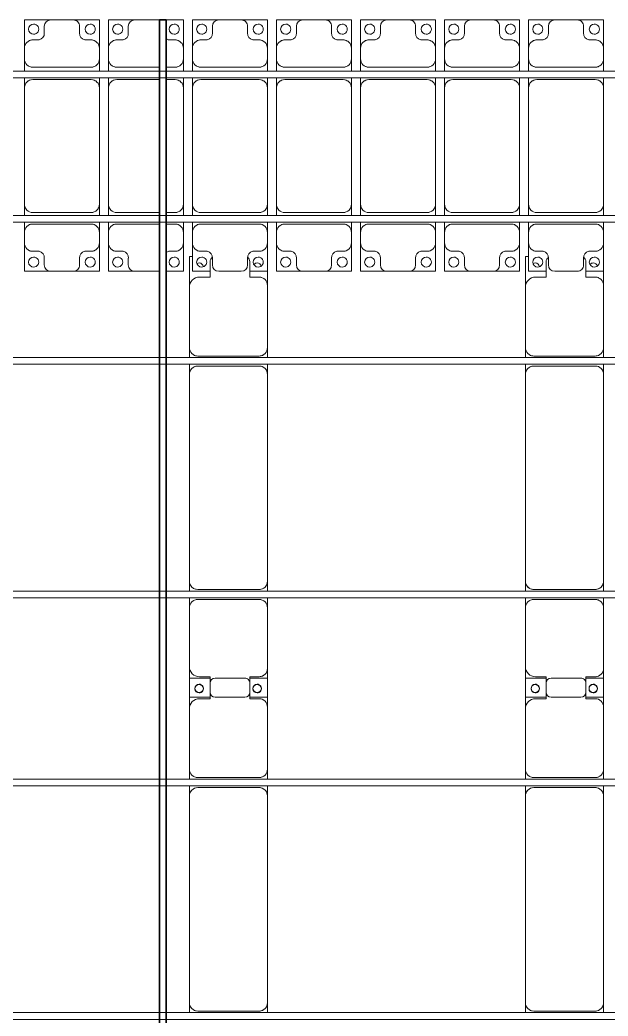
# Model space of a CAD drawing. Header units: millimetres. Extents: x -201615 to 10595, y 61217 to 115919.
# Drawn here: x -117125 to -113625, y 102822 to 108753 of the extents above; entities that cross this region are included whole.
import ezdxf

# ---------------------------------------------------------------- set-up
doc = ezdxf.new("R2010")
doc.units = ezdxf.units.MM
doc.layers.add('A-GENM', color=13, linetype='Continuous', lineweight=9)
doc.layers.add('S-BEAM', color=12, linetype='Continuous', lineweight=9)

# ---------------------------------------------------------------- blocks, each defined once
blk = doc.blocks.new('Dai phaodi lai - DẢI PHAO ĐI LẠI-38152-BỐ TRÍ KHUNG KẾT CẤU BÈ PIN 03')
at = {"layer": 'A-GENM', "color": 7}
for p, q in [((76776.8, 748.4), (76933.1, 748.4)), ((76776.8, 579.3), (76776.8, 748.4)), ((77066.9, 748.4), (76933.1, 748.4)), ((77066.9, 748.4), (77223.2, 748.4)), ((77223.2, 748.4), (77223.2, 579.3)), ((77276.8, 748.4), (77433.1, 748.4)), ((77276.8, 579.3), (77276.8, 748.4)), ((77566.9, 748.4), (77433.1, 748.4)), ((77566.9, 748.4), (77579.8, 748.4)), ((77619.8, 748.4), (77723.2, 748.4)), ((77723.2, 748.4), (77723.2, 579.3)), ((77776.8, 748.4), (77933.1, 748.4)), ((77776.8, 579.3), (77776.8, 748.4)), ((78066.9, 748.4), (77933.1, 748.4)), ((78066.9, 748.4), (78223.2, 748.4)), ((78223.2, 748.4), (78223.2, 579.3)), ((78276.8, 748.4), (78433.1, 748.4)), ((78276.8, 579.3), (78276.8, 748.4)), ((78566.9, 748.4), (78433.1, 748.4)), ((78566.9, 748.4), (78723.2, 748.4)), ((78723.2, 748.4), (78723.2, 579.3)), ((78776.8, 748.4), (78933.1, 748.4)), ((78776.8, 579.3), (78776.8, 748.4)), ((79066.9, 748.4), (78933.1, 748.4)), ((79066.9, 748.4), (79223.2, 748.4)), ((79223.2, 748.4), (79223.2, 579.3)), ((79276.8, 748.4), (79433.1, 748.4)), ((79276.8, 579.3), (79276.8, 748.4)), ((79566.9, 748.4), (79433.1, 748.4)), ((79566.9, 748.4), (79723.2, 748.4)), ((79723.2, 748.4), (79723.2, 579.3)), ((79776.8, 748.4), (79933.1, 748.4)), ((79776.8, 579.3), (79776.8, 748.4)), ((80066.9, 748.4), (79933.1, 748.4)), ((80066.9, 748.4), (80223.2, 748.4)), ((80223.2, 748.4), (80223.2, 579.3)), ((76895.1, 710.4), (76895.1, 670.7)), ((77104.9, 670.7), (77104.9, 710.4)), ((77395.1, 710.4), (77395.1, 670.7)), ((77895.1, 710.4), (77895.1, 670.7)), ((78104.9, 670.7), (78104.9, 710.4)), ((78395.1, 710.4), (78395.1, 670.7)), ((78604.9, 670.7), (78604.9, 710.4)), ((78895.1, 710.4), (78895.1, 670.7)), ((79104.9, 670.7), (79104.9, 710.4)), ((79395.1, 710.4), (79395.1, 670.7)), ((79604.9, 670.7), (79604.9, 710.4)), ((79895.1, 710.4), (79895.1, 670.7)), ((80104.9, 670.7), (80104.9, 710.4)), ((76864.3, 629.3), (76826.8, 629.3)), ((77173.2, 629.3), (77135.7, 629.3)), ((77364.3, 629.3), (77326.8, 629.3)), ((77673.2, 629.3), (77635.7, 629.3)), ((77864.3, 629.3), (77826.8, 629.3)), ((78173.2, 629.3), (78135.7, 629.3)), ((78364.3, 629.3), (78326.8, 629.3)), ((78673.2, 629.3), (78635.7, 629.3)), ((78864.3, 629.3), (78826.8, 629.3)), ((79173.2, 629.3), (79135.7, 629.3)), ((79364.3, 629.3), (79326.8, 629.3)), ((79673.2, 629.3), (79635.7, 629.3)), ((79864.3, 629.3), (79826.8, 629.3)), ((80173.2, 629.3), (80135.7, 629.3)), ((76776.8, 579.3), (76776.8, 516.7)), ((77223.2, 516.7), (77223.2, 579.3)), ((77276.8, 579.3), (77276.8, 516.7)), ((77723.2, 516.7), (77723.2, 579.3)), ((77776.8, 579.3), (77776.8, 516.7)), ((78223.2, 516.7), (78223.2, 579.3)), ((78276.8, 579.3), (78276.8, 516.7)), ((78723.2, 516.7), (78723.2, 579.3)), ((78776.8, 579.3), (78776.8, 516.7)), ((79223.2, 516.7), (79223.2, 579.3)), ((79276.8, 579.3), (79276.8, 516.7)), ((79723.2, 516.7), (79723.2, 579.3)), ((79776.8, 579.3), (79776.8, 516.7)), ((80223.2, 516.7), (80223.2, 579.3)), ((76776.8, 443.3), (76776.8, 516.7)), ((77223.2, 516.7), (77223.2, 443.3)), ((77276.8, 443.3), (77276.8, 516.7)), ((77723.2, 516.7), (77723.2, 443.3)), ((77776.8, 443.3), (77776.8, 516.7)), ((78223.2, 516.7), (78223.2, 443.3)), ((78276.8, 443.3), (78276.8, 516.7)), ((78723.2, 516.7), (78723.2, 443.3)), ((78776.8, 443.3), (78776.8, 516.7)), ((79223.2, 516.7), (79223.2, 443.3)), ((79276.8, 443.3), (79276.8, 516.7)), ((79723.2, 516.7), (79723.2, 443.3)), ((79776.8, 443.3), (79776.8, 516.7)), ((80223.2, 516.7), (80223.2, 443.3)), ((76826.8, 466.7), (77173.2, 466.7)), ((77326.8, 466.7), (77579.8, 466.7)), ((77619.8, 466.7), (77673.2, 466.7)), ((77826.8, 466.7), (78173.2, 466.7)), ((78326.8, 466.7), (78673.2, 466.7)), ((78826.8, 466.7), (79173.2, 466.7)), ((79326.8, 466.7), (79673.2, 466.7)), ((79826.8, 466.7), (80173.2, 466.7)), ((76776.8, 343.3), (76776.8, 403.3)), ((77173.2, 393.3), (76826.8, 393.3)), ((77223.2, 403.3), (77223.2, 343.3)), ((77276.8, 343.3), (77276.8, 403.3)), ((77579.8, 393.3), (77326.8, 393.3)), ((77673.2, 393.3), (77619.8, 393.3)), ((77723.2, 403.3), (77723.2, 343.3)), ((77776.8, 343.3), (77776.8, 403.3)), ((78173.2, 393.3), (77826.8, 393.3)), ((78223.2, 403.3), (78223.2, 343.3)), ((78276.8, 343.3), (78276.8, 403.3)), ((78673.2, 393.3), (78326.8, 393.3)), ((78723.2, 403.3), (78723.2, 343.3)), ((78776.8, 343.3), (78776.8, 403.3)), ((79173.2, 393.3), (78826.8, 393.3)), ((79223.2, 403.3), (79223.2, 343.3)), ((79276.8, 343.3), (79276.8, 403.3)), ((79673.2, 393.3), (79326.8, 393.3)), ((79723.2, 403.3), (79723.2, 343.3)), ((79776.8, 343.3), (79776.8, 403.3)), ((80173.2, 393.3), (79826.8, 393.3)), ((80223.2, 403.3), (80223.2, 343.3)), ((76776.8, 343.3), (76776.8, -348.3)), ((77223.2, -348.3), (77223.2, 343.3)), ((77276.8, 343.3), (77276.8, -348.3)), ((77723.2, -348.3), (77723.2, 343.3)), ((77776.8, 343.3), (77776.8, -348.3)), ((78223.2, -348.3), (78223.2, 343.3)), ((78276.8, 343.3), (78276.8, -348.3)), ((78723.2, -348.3), (78723.2, 343.3)), ((78776.8, 343.3), (78776.8, -348.3)), ((79223.2, -348.3), (79223.2, 343.3)), ((79276.8, 343.3), (79276.8, -348.3)), ((79723.2, -348.3), (79723.2, 343.3)), ((79776.8, 343.3), (79776.8, -348.3)), ((80223.2, -348.3), (80223.2, 343.3)), ((76776.8, -416.7), (76776.8, -348.3)), ((77223.2, -348.3), (77223.2, -416.7)), ((77276.8, -416.7), (77276.8, -348.3)), ((77723.2, -348.3), (77723.2, -416.7)), ((77776.8, -416.7), (77776.8, -348.3)), ((78223.2, -348.3), (78223.2, -416.7)), ((78276.8, -416.7), (78276.8, -348.3)), ((78723.2, -348.3), (78723.2, -416.7)), ((78776.8, -416.7), (78776.8, -348.3)), ((79223.2, -348.3), (79223.2, -416.7)), ((79276.8, -416.7), (79276.8, -348.3)), ((79723.2, -348.3), (79723.2, -416.7)), ((79776.8, -416.7), (79776.8, -348.3)), ((80223.2, -348.3), (80223.2, -416.7)), ((76826.8, -398.3), (77173.2, -398.3)), ((77326.8, -398.3), (77579.8, -398.3)), ((77619.8, -398.3), (77673.2, -398.3)), ((77826.8, -398.3), (78173.2, -398.3)), ((78326.8, -398.3), (78673.2, -398.3)), ((78826.8, -398.3), (79173.2, -398.3)), ((79326.8, -398.3), (79673.2, -398.3)), ((79826.8, -398.3), (80173.2, -398.3)), ((76776.8, -516.7), (76776.8, -456.7)), ((77173.2, -466.7), (76826.8, -466.7)), ((77223.2, -456.7), (77223.2, -516.7)), ((77276.8, -516.7), (77276.8, -456.7)), ((77579.8, -466.7), (77326.8, -466.7)), ((77673.2, -466.7), (77619.8, -466.7)), ((77723.2, -456.7), (77723.2, -516.7)), ((77776.8, -516.7), (77776.8, -456.7)), ((78173.2, -466.7), (77826.8, -466.7)), ((78223.2, -456.7), (78223.2, -516.7)), ((78276.8, -516.7), (78276.8, -456.7)), ((78673.2, -466.7), (78326.8, -466.7)), ((78723.2, -456.7), (78723.2, -516.7)), ((78776.8, -516.7), (78776.8, -456.7)), ((79173.2, -466.7), (78826.8, -466.7)), ((79223.2, -456.7), (79223.2, -516.7)), ((79276.8, -516.7), (79276.8, -456.7)), ((79673.2, -466.7), (79326.8, -466.7)), ((79723.2, -456.7), (79723.2, -516.7)), ((79776.8, -516.7), (79776.8, -456.7)), ((80173.2, -466.7), (79826.8, -466.7)), ((80223.2, -456.7), (80223.2, -516.7)), ((76776.8, -516.7), (76776.8, -579.3)), ((77223.2, -579.3), (77223.2, -516.7)), ((77276.8, -516.7), (77276.8, -579.3)), ((77723.2, -579.3), (77723.2, -516.7)), ((77776.8, -516.7), (77776.8, -579.3)), ((78223.2, -579.3), (78223.2, -516.7)), ((78276.8, -516.7), (78276.8, -579.3)), ((78723.2, -579.3), (78723.2, -516.7)), ((78776.8, -516.7), (78776.8, -579.3)), ((79223.2, -579.3), (79223.2, -516.7)), ((79276.8, -516.7), (79276.8, -579.3)), ((79723.2, -579.3), (79723.2, -516.7)), ((79776.8, -516.7), (79776.8, -579.3)), ((80223.2, -579.3), (80223.2, -516.7)), ((76776.8, -748.4), (76776.8, -579.3)), ((77223.2, -579.3), (77223.2, -748.4)), ((77276.8, -748.4), (77276.8, -579.3)), ((77723.2, -579.3), (77723.2, -748.4)), ((77776.8, -748.4), (77776.8, -579.3)), ((78223.2, -579.3), (78223.2, -748.4)), ((78276.8, -748.4), (78276.8, -579.3)), ((78723.2, -579.3), (78723.2, -748.4)), ((78776.8, -748.4), (78776.8, -579.3)), ((79223.2, -579.3), (79223.2, -748.4)), ((79276.8, -748.4), (79276.8, -579.3)), ((79723.2, -579.3), (79723.2, -748.4)), ((79776.8, -748.4), (79776.8, -579.3)), ((80223.2, -579.3), (80223.2, -748.4)), ((76826.8, -629.3), (76864.3, -629.3)), ((77135.7, -629.3), (77173.2, -629.3)), ((77326.8, -629.3), (77364.3, -629.3)), ((77635.7, -629.3), (77673.2, -629.3)), ((77826.8, -629.3), (77864.3, -629.3)), ((78135.7, -629.3), (78173.2, -629.3)), ((78326.8, -629.3), (78364.3, -629.3)), ((78635.7, -629.3), (78673.2, -629.3)), ((78826.8, -629.3), (78864.3, -629.3)), ((79135.7, -629.3), (79173.2, -629.3)), ((79326.8, -629.3), (79364.3, -629.3)), ((79635.7, -629.3), (79673.2, -629.3)), ((79826.8, -629.3), (79864.3, -629.3)), ((80135.7, -629.3), (80173.2, -629.3)), ((76895.1, -670.7), (76895.1, -710.4)), ((77104.9, -710.4), (77104.9, -670.7)), ((77395.1, -670.7), (77395.1, -710.4)), ((77895.1, -670.7), (77895.1, -710.4)), ((78104.9, -710.4), (78104.9, -670.7)), ((78395.1, -670.7), (78395.1, -710.4)), ((78604.9, -710.4), (78604.9, -670.7)), ((78895.1, -670.7), (78895.1, -710.4)), ((79104.9, -710.4), (79104.9, -670.7)), ((79395.1, -670.7), (79395.1, -710.4)), ((79604.9, -710.4), (79604.9, -670.7)), ((79895.1, -670.7), (79895.1, -710.4)), ((80104.9, -710.4), (80104.9, -670.7)), ((76933.1, -748.4), (76776.8, -748.4)), ((76933.1, -748.4), (77066.9, -748.4)), ((77223.2, -748.4), (77066.9, -748.4)), ((77433.1, -748.4), (77276.8, -748.4)), ((77433.1, -748.4), (77566.9, -748.4)), ((77579.8, -748.4), (77566.9, -748.4)), ((77723.2, -748.4), (77619.8, -748.4)), ((77881.6, -748.4), (77776.8, -748.4)), ((77933.1, -748.4), (78066.9, -748.4)), ((78223.2, -748.4), (78118, -748.4)), ((78433.1, -748.4), (78276.8, -748.4)), ((78433.1, -748.4), (78566.9, -748.4)), ((78723.2, -748.4), (78566.9, -748.4)), ((78933.1, -748.4), (78776.8, -748.4)), ((78933.1, -748.4), (79066.9, -748.4)), ((79223.2, -748.4), (79066.9, -748.4)), ((79433.1, -748.4), (79276.8, -748.4)), ((79433.1, -748.4), (79566.9, -748.4)), ((79723.2, -748.4), (79566.9, -748.4)), ((79881.6, -748.4), (79776.8, -748.4)), ((79933.1, -748.4), (80066.9, -748.4)), ((80223.2, -748.4), (80118, -748.4))]:
    blk.add_line(p, q, dxfattribs=at)
for centre, radius, start, end in [((76831.6, 693.3), 30, 90, 270), ((76831.6, 693.3), 30, 270, 90), ((76933.1, 710.4), 38, 90, 180), ((76933.1, 710.4), 38, 90, 120), ((77066.9, 710.4), 38, 0, 90), ((77066.9, 710.4), 38, 60, 90), ((77168.4, 693.3), 30, 90, 270), ((77168.4, 693.3), 30, 270, 90), ((77331.6, 693.3), 30, 90, 270), ((77331.6, 693.3), 30, 270, 90), ((77433.1, 710.4), 38, 90, 180), ((77433.1, 710.4), 38, 90, 120), ((77566.9, 710.4), 38, 75, 90), ((77566.9, 710.4), 38, 75, 90), ((77668.4, 693.3), 30, 90, 270), ((77668.4, 693.3), 30, 270, 90), ((77831.6, 693.3), 30, 90, 270), ((77831.6, 693.3), 30, 270, 90), ((77933.1, 710.4), 38, 90, 180), ((77933.1, 710.4), 38, 90, 120), ((78066.9, 710.4), 38, 0, 90), ((78066.9, 710.4), 38, 60, 90), ((78168.4, 693.3), 30, 90, 270), ((78168.4, 693.3), 30, 270, 90), ((78331.6, 693.3), 30, 90, 270), ((78331.6, 693.3), 30, 270, 90), ((78433.1, 710.4), 38, 90, 180), ((78433.1, 710.4), 38, 90, 120), ((78566.9, 710.4), 38, 0, 90), ((78566.9, 710.4), 38, 60, 90), ((78668.4, 693.3), 30, 90, 270), ((78668.4, 693.3), 30, 270, 90), ((78831.6, 693.3), 30, 90, 270), ((78831.6, 693.3), 30, 270, 90), ((78933.1, 710.4), 38, 90, 180), ((78933.1, 710.4), 38, 90, 120), ((79066.9, 710.4), 38, 360, 90), ((79066.9, 710.4), 38, 60, 90), ((79168.4, 693.3), 30, 90, 270), ((79168.4, 693.3), 30, 270, 90), ((79331.6, 693.3), 30, 90, 270), ((79331.6, 693.3), 30, 270, 90), ((79433.1, 710.4), 38, 90, 180), ((79433.1, 710.4), 38, 90, 120), ((79566.9, 710.4), 38, 0, 90), ((79566.9, 710.4), 38, 60, 90), ((79668.4, 693.3), 30, 90, 270), ((79668.4, 693.3), 30, 270, 90), ((79831.6, 693.3), 30, 90, 270), ((79831.6, 693.3), 30, 270, 90), ((79933.1, 710.4), 38, 90, 180), ((79933.1, 710.4), 38, 90, 120), ((80066.9, 710.4), 38, 0, 90), ((80066.9, 710.4), 38, 60, 90), ((80168.4, 693.3), 30, 90, 270), ((80168.4, 693.3), 30, 270, 90), ((76855.2, 668.2), 40, 283.18854, 3.50807), ((77144.8, 668.2), 40, 176.49193, 256.81146), ((77355.2, 668.2), 40, 283.18854, 3.50807), ((77855.2, 668.2), 40, 283.18854, 3.50807), ((78144.8, 668.2), 40, 176.49193, 256.81146), ((78355.2, 668.2), 40, 283.18854, 3.50807), ((78644.8, 668.2), 40, 176.49193, 256.81146), ((78855.2, 668.2), 40, 283.18854, 3.50807), ((79144.8, 668.2), 40, 176.49193, 256.81146), ((79355.2, 668.2), 40, 283.18854, 3.50807), ((79644.8, 668.2), 40, 176.49193, 256.81146), ((79855.2, 668.2), 40, 283.18854, 3.50807), ((80144.8, 668.2), 40, 176.49193, 256.81146), ((76826.8, 579.3), 50, 90, 180), ((76826.8, 579.3), 50, 90, 120), ((77173.2, 579.3), 50, 0, 90), ((77173.2, 579.3), 50, 60, 90), ((77326.8, 579.3), 50, 90, 180), ((77326.8, 579.3), 50, 90, 120), ((77644.8, 668.2), 40, 231.17847, 256.81146), ((77673.2, 579.3), 50, 0, 90), ((77673.2, 579.3), 50, 60, 90), ((77826.8, 579.3), 50, 90, 180), ((77826.8, 579.3), 50, 90, 120), ((78173.2, 579.3), 50, 360, 90), ((78173.2, 579.3), 50, 60, 90), ((78326.8, 579.3), 50, 90, 180), ((78326.8, 579.3), 50, 90, 120), ((78673.2, 579.3), 50, 0, 90), ((78673.2, 579.3), 50, 60, 90), ((78826.8, 579.3), 50, 90, 180), ((78826.8, 579.3), 50, 90, 120), ((79173.2, 579.3), 50, 0, 90), ((79173.2, 579.3), 50, 60, 90), ((79326.8, 579.3), 50, 90, 180), ((79326.8, 579.3), 50, 90, 120), ((79673.2, 579.3), 50, 0, 90), ((79673.2, 579.3), 50, 60, 90), ((79826.8, 579.3), 50, 90, 180), ((79826.8, 579.3), 50, 90, 120), ((80173.2, 579.3), 50, 0, 90), ((80173.2, 579.3), 50, 62.86888, 90), ((76826.8, 516.7), 50, 180, 270), ((77173.2, 516.7), 50, 270, 0), ((77326.8, 516.7), 50, 180, 270), ((77673.2, 516.7), 50, 270, 0), ((77826.8, 516.7), 50, 180, 270), ((78173.2, 516.7), 50, 270, 0), ((78326.8, 516.7), 50, 180, 270), ((78673.2, 516.7), 50, 270, 0), ((78826.8, 516.7), 50, 180, 270), ((79173.2, 516.7), 50, 270, 0), ((79326.8, 516.7), 50, 180, 270), ((79673.2, 516.7), 50, 270, 360), ((79826.8, 516.7), 50, 180, 270), ((80173.2, 516.7), 50, 270, 0), ((76826.8, 516.7), 50, 240, 270), ((77173.2, 516.7), 50, 270, 300), ((77326.8, 516.7), 50, 240, 270), ((77673.2, 516.7), 50, 270, 300), ((77826.8, 516.7), 50, 240, 270), ((78173.2, 516.7), 50, 270, 300), ((78326.8, 516.7), 50, 240, 270), ((78673.2, 516.7), 50, 270, 300), ((78826.8, 516.7), 50, 240, 270), ((79173.2, 516.7), 50, 270, 300), ((79326.8, 516.7), 50, 240, 270), ((79673.2, 516.7), 50, 270, 300), ((79826.8, 516.7), 50, 240, 270), ((80173.2, 516.7), 50, 270, 297.12863), ((76826.8, 343.3), 50, 90, 180), ((76826.8, 343.3), 50, 150, 180), ((76826.8, 343.3), 50, 105, 135), ((77173.2, 343.3), 50, 0, 90), ((77173.2, 343.3), 50, 45, 75), ((77326.8, 343.3), 50, 90, 180), ((77326.8, 343.3), 50, 150, 180), ((77326.8, 343.3), 50, 105, 135), ((77673.2, 343.3), 50, 0, 90), ((77673.2, 343.3), 50, 45, 75), ((77826.8, 343.3), 50, 90, 180), ((77826.8, 343.3), 50, 150, 180), ((77826.8, 343.3), 50, 105, 135), ((78173.2, 343.3), 50, 0, 90), ((78173.2, 343.3), 50, 45, 75), ((78326.8, 343.3), 50, 90, 180), ((78326.8, 343.3), 50, 150, 180), ((78326.8, 343.3), 50, 105, 135), ((78673.2, 343.3), 50, 360, 90), ((78673.2, 343.3), 50, 45, 75), ((78826.8, 343.3), 50, 90, 180), ((78826.8, 343.3), 50, 150, 180), ((78826.8, 343.3), 50, 105, 135), ((79173.2, 343.3), 50, 360, 90), ((79173.2, 343.3), 50, 45, 75), ((79326.8, 343.3), 50, 90, 180), ((79326.8, 343.3), 50, 150, 180), ((79326.8, 343.3), 50, 105, 135), ((79673.2, 343.3), 50, 360, 90), ((79673.2, 343.3), 50, 45, 75), ((79826.8, 343.3), 50, 90, 180), ((79826.8, 343.3), 50, 153.59007, 180), ((79826.8, 343.3), 50, 105, 135), ((80173.2, 343.3), 50, 360, 90), ((80173.2, 343.3), 50, 45, 75), ((76826.8, -348.3), 50, 180, 270), ((77173.2, -348.3), 50, 270, 0), ((77326.8, -348.3), 50, 180, 270), ((77673.2, -348.3), 50, 270, 360), ((77826.8, -348.3), 50, 180, 270), ((78173.2, -348.3), 50, 270, 360), ((78326.8, -348.3), 50, 180, 270), ((78673.2, -348.3), 50, 270, 0), ((78826.8, -348.3), 50, 180, 270), ((79173.2, -348.3), 50, 270, 0), ((79326.8, -348.3), 50, 180, 270), ((79673.2, -348.3), 50, 270, 0), ((79826.8, -348.3), 50, 180, 270), ((80173.2, -348.3), 50, 270, 0), ((76826.8, -348.3), 50, 195, 225), ((77173.2, -348.3), 50, 270, 300), ((77173.2, -348.3), 50, 315, 345), ((77326.8, -348.3), 50, 195, 225), ((77673.2, -348.3), 50, 270, 300), ((77673.2, -348.3), 50, 315, 345), ((77826.8, -348.3), 50, 195, 225), ((78173.2, -348.3), 50, 270, 300), ((78173.2, -348.3), 50, 315, 345), ((78326.8, -348.3), 50, 195, 225), ((78673.2, -348.3), 50, 270, 300), ((78673.2, -348.3), 50, 315, 345), ((78826.8, -348.3), 50, 195, 225), ((79173.2, -348.3), 50, 270, 300), ((79173.2, -348.3), 50, 315, 345), ((79326.8, -348.3), 50, 195, 225), ((79673.2, -348.3), 50, 270, 300), ((79673.2, -348.3), 50, 315, 345), ((79826.8, -348.3), 50, 195, 225), ((80173.2, -348.3), 50, 270, 297.11438), ((80173.2, -348.3), 50, 315, 345), ((76826.8, -516.7), 50, 90, 180), ((76826.8, -516.7), 50, 90, 120), ((77173.2, -516.7), 50, 0, 90), ((77173.2, -516.7), 50, 60, 90), ((77326.8, -516.7), 50, 90, 180), ((77326.8, -516.7), 50, 90, 120), ((77673.2, -516.7), 50, 360, 90), ((77673.2, -516.7), 50, 60, 90), ((77826.8, -516.7), 50, 90, 180), ((77826.8, -516.7), 50, 90, 120), ((78173.2, -516.7), 50, 360, 90), ((78173.2, -516.7), 50, 60, 90), ((78326.8, -516.7), 50, 90, 180), ((78326.8, -516.7), 50, 90, 120), ((78673.2, -516.7), 50, 360, 90), ((78673.2, -516.7), 50, 60, 90), ((78826.8, -516.7), 50, 90, 180), ((78826.8, -516.7), 50, 90, 120), ((79173.2, -516.7), 50, 360, 90), ((79173.2, -516.7), 50, 60, 90), ((79326.8, -516.7), 50, 90, 180), ((79326.8, -516.7), 50, 90, 120), ((79673.2, -516.7), 50, 360, 90), ((79673.2, -516.7), 50, 60, 90), ((79826.8, -516.7), 50, 90, 180), ((79826.8, -516.7), 50, 90, 120), ((80173.2, -516.7), 50, 0, 90), ((80173.2, -516.7), 50, 62.88693, 90), ((76826.8, -579.3), 50, 180, 270), ((77173.2, -579.3), 50, 270, 360), ((77326.8, -579.3), 50, 180, 270), ((77673.2, -579.3), 50, 270, 0), ((77826.8, -579.3), 50, 180, 270), ((78173.2, -579.3), 50, 270, 0), ((78326.8, -579.3), 50, 180, 270), ((78673.2, -579.3), 50, 270, 0), ((78826.8, -579.3), 50, 180, 270), ((79173.2, -579.3), 50, 270, 0), ((79326.8, -579.3), 50, 180, 270), ((79673.2, -579.3), 50, 270, 360), ((79826.8, -579.3), 50, 180, 270), ((80173.2, -579.3), 50, 270, 360), ((76826.8, -579.3), 50, 240, 270), ((76855.2, -668.2), 40, 356.49193, 76.81146), ((77144.8, -668.2), 40, 103.18854, 183.50807), ((77173.2, -579.3), 50, 270, 300), ((77326.8, -579.3), 50, 240, 270), ((77355.2, -668.2), 40, 356.49193, 76.81146), ((77644.8, -668.2), 40, 103.18854, 128.82153), ((77673.2, -579.3), 50, 270, 300), ((77826.8, -579.3), 50, 240, 270), ((77855.2, -668.2), 40, 356.49193, 76.81146), ((78144.8, -668.2), 40, 103.18854, 183.50807), ((78173.2, -579.3), 50, 270, 300), ((78326.8, -579.3), 50, 240, 270), ((78355.2, -668.2), 40, 356.49193, 76.81146), ((78644.8, -668.2), 40, 103.18854, 183.50807), ((78673.2, -579.3), 50, 270, 300), ((78826.8, -579.3), 50, 240, 270), ((78855.2, -668.2), 40, 356.49193, 76.81146), ((79144.8, -668.2), 40, 103.18854, 183.50807), ((79173.2, -579.3), 50, 270, 300), ((79326.8, -579.3), 50, 240, 270), ((79355.2, -668.2), 40, 356.49193, 76.81146), ((79644.8, -668.2), 40, 103.18854, 183.50807), ((79673.2, -579.3), 50, 270, 300), ((79826.8, -579.3), 50, 240, 270), ((79855.2, -668.2), 40, 356.49193, 76.81146), ((80144.8, -668.2), 40, 103.18854, 183.50807), ((80173.2, -579.3), 50, 270, 297.11058), ((76831.6, -693.3), 30, 90, 270), ((76831.6, -693.3), 30, 270, 90), ((76933.1, -710.4), 38, 180, 270), ((77066.9, -710.4), 38, 270, 0), ((77168.4, -693.3), 30, 90, 270), ((77168.4, -693.3), 30, 270, 90), ((77331.6, -693.3), 30, 90, 270), ((77331.6, -693.3), 30, 270, 90), ((77433.1, -710.4), 38, 180, 270), ((77668.4, -693.3), 30, 90, 270), ((77668.4, -693.3), 30, 270, 90), ((77831.6, -693.3), 30, 90, 270), ((77831.6, -693.3), 30, 270, 90), ((77933.1, -710.4), 38, 180, 270), ((78066.9, -710.4), 38, 270, 360), ((78168.4, -693.3), 30, 90, 270), ((78168.4, -693.3), 30, 270, 90), ((78331.6, -693.3), 30, 90, 270), ((78331.6, -693.3), 30, 270, 90), ((78433.1, -710.4), 38, 180, 270), ((78566.9, -710.4), 38, 270, 360), ((78668.4, -693.3), 30, 90, 270), ((78668.4, -693.3), 30, 270, 90), ((78831.6, -693.3), 30, 90, 270), ((78831.6, -693.3), 30, 270, 90), ((78933.1, -710.4), 38, 180, 270), ((79066.9, -710.4), 38, 270, 360), ((79168.4, -693.3), 30, 90, 270), ((79168.4, -693.3), 30, 270, 90), ((79331.6, -693.3), 30, 90, 270), ((79331.6, -693.3), 30, 270, 90), ((79433.1, -710.4), 38, 180, 270), ((79566.9, -710.4), 38, 270, 360), ((79668.4, -693.3), 30, 90, 270), ((79668.4, -693.3), 30, 270, 90), ((79831.6, -693.3), 30, 90, 270), ((79831.6, -693.3), 30, 270, 90), ((79933.1, -710.4), 38, 180, 270), ((80066.9, -710.4), 38, 270, 0), ((80168.4, -693.3), 30, 90, 270), ((80168.4, -693.3), 30, 270, 90), ((76933.1, -710.4), 38, 240, 270), ((77066.9, -710.4), 38, 270, 300), ((77433.1, -710.4), 38, 240, 270), ((77566.9, -710.4), 38, 270, 285), ((77566.9, -710.4), 38, 270, 285), ((78433.1, -710.4), 38, 240, 270), ((78566.9, -710.4), 38, 270, 300), ((78933.1, -710.4), 38, 240, 270), ((79066.9, -710.4), 38, 270, 300), ((79433.1, -710.4), 38, 240, 270), ((79566.9, -710.4), 38, 270, 300)]:
    blk.add_arc(centre, radius, start, end, dxfattribs=at)
blk = doc.blocks.new('Dai phao do pin - DẢI PHAO ĐỠ PIN-V15-BỐ TRÍ KHUNG KẾT CẤU BÈ PIN 03')
at = {"layer": 'A-GENM', "color": 7}
for p, q in [((29440.3, 241.6), (29499.7, 241.6)), ((30730.3, 241.6), (29499.7, 241.6)), ((30730.3, 241.6), (30790.3, 241.6)), ((30830.3, 241.6), (30889.7, 241.6)), ((31249.7, 241.6), (30889.7, 241.6)), ((31249.7, 241.6), (31432.2, 241.6)), ((31317.8, 241.6), (31500.3, 241.6)), ((31317.8, 118.2), (31317.8, 241.6)), ((31432.2, 241.6), (31432.2, 118.2)), ((31850.3, 241.6), (31500.3, 241.6)), ((31850.3, 241.6), (31910.3, 241.6)), ((31950.3, 241.6), (32009.7, 241.6)), ((33240.3, 241.6), (32009.7, 241.6)), ((33240.3, 241.6), (33300.3, 241.6)), ((33340.3, 241.6), (33399.7, 241.6)), ((33759.7, 241.6), (33399.7, 241.6)), ((33759.7, 241.6), (33942.2, 241.6)), ((33942.2, 241.6), (33942.2, 223.1)), ((29449.7, 191.6), (29449.7, -173.4)), ((30780.3, -173.4), (30780.3, 191.6)), ((30839.7, 191.6), (30839.7, -173.4)), ((31309.7, 118.2), (31309.7, 181.6)), ((31440.3, 181.6), (31440.3, 118.2)), ((31900.3, -173.4), (31900.3, 191.6)), ((31959.7, 191.6), (31959.7, -173.4)), ((33290.3, -173.4), (33290.3, 191.6)), ((33349.7, 191.6), (33349.7, -173.4)), ((33819.7, 118.2), (33819.7, 181.6)), ((31402.2, 118.2), (31309.7, 118.2)), ((31317.8, 88.2), (31317.8, -88.2)), ((31440.3, 118.2), (31347.8, 118.2)), ((31432.2, -88.2), (31432.2, 88.2)), ((33912.2, 118.2), (33819.7, 118.2)), ((31309.7, -173.4), (31309.7, -118.2)), ((31309.7, -118.2), (31402.2, -118.2)), ((31317.8, -223.4), (31317.8, -118.2)), ((31347.8, -118.2), (31440.3, -118.2)), ((31432.2, -118.2), (31432.2, -223.4)), ((31440.3, -118.2), (31440.3, -173.4)), ((33819.7, -173.4), (33819.7, -118.2)), ((33819.7, -118.2), (33912.2, -118.2)), ((29499.7, -223.4), (29440.3, -223.4)), ((29499.7, -223.4), (30730.3, -223.4)), ((30790.3, -223.4), (30730.3, -223.4)), ((30889.7, -223.4), (30830.3, -223.4)), ((30889.7, -223.4), (31259.7, -223.4)), ((31432.2, -223.4), (31259.7, -223.4)), ((31490.3, -223.4), (31317.8, -223.4)), ((31490.3, -223.4), (31850.3, -223.4)), ((31910.3, -223.4), (31850.3, -223.4)), ((32009.7, -223.4), (31950.3, -223.4)), ((32009.7, -223.4), (33240.3, -223.4)), ((33300.3, -223.4), (33240.3, -223.4)), ((33399.7, -223.4), (33340.3, -223.4)), ((33399.7, -223.4), (33769.7, -223.4)), ((33854, -223.4), (33769.7, -223.4))]:
    blk.add_line(p, q, dxfattribs=at)
for centre, radius, start, end in [((29499.7, 191.6), 50, 90, 180), ((30730.3, 191.6), 50, 360, 90), ((30730.3, 191.6), 50, 15, 75), ((30889.7, 191.6), 50, 90, 180), ((31249.7, 181.6), 60, 360, 90), ((31500.3, 181.6), 60, 90, 180), ((31850.3, 191.6), 50, 360, 90), ((32009.7, 191.6), 50, 90, 180), ((33240.3, 191.6), 50, 360, 90), ((33240.3, 191.6), 50, 15, 75), ((33399.7, 191.6), 50, 90, 180), ((33759.7, 181.6), 60, 360, 90), ((29499.7, 191.6), 50, 120, 180), ((30889.7, 191.6), 50, 150, 180), ((31368.6, 183.2), 25, 360, 180), ((31368.6, 183.2), 25, 180, 0), ((31371.4, 183.2), 25, 0, 180), ((31371.4, 183.2), 25, 180, 360), ((31850.3, 191.6), 50, 360, 30), ((32009.7, 191.6), 50, 120, 180), ((33399.7, 191.6), 50, 150, 180), ((33878.6, 183.2), 25, 275.38345, 0), ((33878.6, 183.2), 25, 360, 30), ((31347.8, 88.2), 30, 90, 180), ((31402.2, 88.2), 30, 0, 90), ((33912.2, 88.2), 30, 34.32608, 90), ((31347.8, -88.2), 30, 180, 270), ((31402.2, -88.2), 30, 270, 360), ((33912.2, -88.2), 30, 270, 324.82922), ((29499.7, -173.4), 50, 180, 270), ((29499.7, -173.4), 50, 180, 210), ((30730.3, -173.4), 50, 270, 360), ((30730.3, -173.4), 50, 330, 360), ((30889.7, -173.4), 50, 180, 270), ((30889.7, -173.4), 50, 180, 210), ((31259.7, -173.4), 50, 270, 360), ((31259.7, -173.4), 50, 330, 0), ((31368.6, -161.8), 25, 360, 180), ((31368.6, -161.8), 25, 180, 0), ((31371.4, -161.8), 25, 360, 180), ((31371.4, -161.8), 25, 180, 0), ((31490.3, -173.4), 50, 180, 270), ((31490.3, -173.4), 50, 180, 210), ((31850.3, -173.4), 50, 270, 360), ((31850.3, -173.4), 50, 330, 360), ((32009.7, -173.4), 50, 180, 270), ((32009.7, -173.4), 50, 180, 210), ((33240.3, -173.4), 50, 270, 360), ((33240.3, -173.4), 50, 330, 360), ((33399.7, -173.4), 50, 180, 270), ((33399.7, -173.4), 50, 180, 210), ((33769.7, -173.4), 50, 270, 0), ((33769.7, -173.4), 50, 330, 0), ((33878.6, -161.8), 25, 285, 0), ((33878.6, -161.8), 25, 0, 45), ((29499.7, -173.4), 50, 225, 255), ((30730.3, -173.4), 50, 285, 315), ((32009.7, -173.4), 50, 225, 255), ((33240.3, -173.4), 50, 285, 315)]:
    blk.add_arc(centre, radius, start, end, dxfattribs=at)
blk = doc.blocks.new('Dai phao do pin - DẢI PHAO ĐỠ PIN-V16-BỐ TRÍ KHUNG KẾT CẤU BÈ PIN 03')
at = {"layer": 'A-GENM', "color": 7}
for p, q in [((29440.3, 241.6), (29499.7, 241.6)), ((30730.3, 241.6), (29499.7, 241.6)), ((30730.3, 241.6), (30790.3, 241.6)), ((30830.3, 241.6), (30889.7, 241.6)), ((31249.7, 241.6), (30889.7, 241.6)), ((31249.7, 241.6), (31432.2, 241.6)), ((31317.8, 241.6), (31500.3, 241.6)), ((31317.8, 118.2), (31317.8, 241.6)), ((31432.2, 241.6), (31432.2, 118.2)), ((31850.3, 241.6), (31500.3, 241.6)), ((31850.3, 241.6), (31910.3, 241.6)), ((31950.3, 241.6), (32009.7, 241.6)), ((33240.3, 241.6), (32009.7, 241.6)), ((33240.3, 241.6), (33300.3, 241.6)), ((33340.3, 241.6), (33399.7, 241.6)), ((33759.7, 241.6), (33399.7, 241.6)), ((33759.7, 241.6), (33942.2, 241.6)), ((33942.2, 241.6), (33942.2, 223.1)), ((29449.7, 191.6), (29449.7, -173.4)), ((30780.3, -173.4), (30780.3, 191.6)), ((30839.7, 191.6), (30839.7, -173.4)), ((31309.7, 118.2), (31309.7, 181.6)), ((31440.3, 181.6), (31440.3, 118.2)), ((31900.3, -173.4), (31900.3, 191.6)), ((31959.7, 191.6), (31959.7, -173.4)), ((33290.3, -173.4), (33290.3, 191.6)), ((33349.7, 191.6), (33349.7, -173.4)), ((33819.7, 118.2), (33819.7, 181.6)), ((31402.2, 118.2), (31309.7, 118.2)), ((31317.8, 88.2), (31317.8, -88.2)), ((31440.3, 118.2), (31347.8, 118.2)), ((31432.2, -88.2), (31432.2, 88.2)), ((33912.2, 118.2), (33819.7, 118.2)), ((31309.7, -173.4), (31309.7, -118.2)), ((31309.7, -118.2), (31402.2, -118.2)), ((31317.8, -223.4), (31317.8, -118.2)), ((31347.8, -118.2), (31440.3, -118.2)), ((31432.2, -118.2), (31432.2, -223.4)), ((31440.3, -118.2), (31440.3, -173.4)), ((33819.7, -173.4), (33819.7, -118.2)), ((33819.7, -118.2), (33912.2, -118.2)), ((29499.7, -223.4), (29440.3, -223.4)), ((29499.7, -223.4), (30730.3, -223.4)), ((30790.3, -223.4), (30730.3, -223.4)), ((30889.7, -223.4), (30830.3, -223.4)), ((30889.7, -223.4), (31259.7, -223.4)), ((31432.2, -223.4), (31259.7, -223.4)), ((31490.3, -223.4), (31317.8, -223.4)), ((31490.3, -223.4), (31850.3, -223.4)), ((31910.3, -223.4), (31850.3, -223.4)), ((32009.7, -223.4), (31950.3, -223.4)), ((32009.7, -223.4), (33240.3, -223.4)), ((33300.3, -223.4), (33240.3, -223.4)), ((33399.7, -223.4), (33340.3, -223.4)), ((33399.7, -223.4), (33769.7, -223.4)), ((33854, -223.4), (33769.7, -223.4))]:
    blk.add_line(p, q, dxfattribs=at)
for centre, radius, start, end in [((29499.7, 191.6), 50, 90, 180), ((30730.3, 191.6), 50, 360, 90), ((30730.3, 191.6), 50, 15, 75), ((30889.7, 191.6), 50, 90, 180), ((31249.7, 181.6), 60, 360, 90), ((31500.3, 181.6), 60, 90, 180), ((31850.3, 191.6), 50, 360, 90), ((32009.7, 191.6), 50, 90, 180), ((33240.3, 191.6), 50, 360, 90), ((33240.3, 191.6), 50, 15, 75), ((33399.7, 191.6), 50, 90, 180), ((33759.7, 181.6), 60, 360, 90), ((29499.7, 191.6), 50, 120, 180), ((30889.7, 191.6), 50, 150, 180), ((31368.6, 183.2), 25, 360, 180), ((31368.6, 183.2), 25, 180, 0), ((31371.4, 183.2), 25, 0, 180), ((31371.4, 183.2), 25, 180, 360), ((31850.3, 191.6), 50, 360, 30), ((32009.7, 191.6), 50, 150, 180), ((32009.7, 191.6), 50, 120, 148.53413), ((33399.7, 191.6), 50, 150, 180), ((33878.6, 183.2), 25, 275.38345, 0), ((33878.6, 183.2), 25, 360, 30), ((31347.8, 88.2), 30, 90, 180), ((31402.2, 88.2), 30, 0, 90), ((33912.2, 88.2), 30, 34.32608, 90), ((31347.8, -88.2), 30, 180, 270), ((31402.2, -88.2), 30, 270, 360), ((33912.2, -88.2), 30, 270, 324.82922), ((29499.7, -173.4), 50, 180, 270), ((29499.7, -173.4), 50, 180, 207.03608), ((30730.3, -173.4), 50, 270, 360), ((30730.3, -173.4), 50, 332.94219, 360), ((30889.7, -173.4), 50, 180, 270), ((30889.7, -173.4), 50, 180, 207.05897), ((31259.7, -173.4), 50, 270, 360), ((31259.7, -173.4), 50, 332.93348, 0), ((31368.6, -161.8), 25, 360, 180), ((31368.6, -161.8), 25, 180, 0), ((31371.4, -161.8), 25, 360, 180), ((31371.4, -161.8), 25, 180, 0), ((31490.3, -173.4), 50, 180, 270), ((31490.3, -173.4), 50, 180, 207.06886), ((31850.3, -173.4), 50, 270, 360), ((31850.3, -173.4), 50, 332.92375, 360), ((32009.7, -173.4), 50, 180, 270), ((32009.7, -173.4), 50, 180, 207.07742), ((33240.3, -173.4), 50, 270, 360), ((33240.3, -173.4), 50, 332.90086, 360), ((33399.7, -173.4), 50, 180, 270), ((33399.7, -173.4), 50, 180, 207.10031), ((33769.7, -173.4), 50, 270, 0), ((33769.7, -173.4), 50, 332.89214, 0), ((33878.6, -161.8), 25, 285, 0), ((33878.6, -161.8), 25, 0, 45), ((29499.7, -173.4), 50, 225, 255), ((30730.3, -173.4), 50, 285, 315), ((32009.7, -173.4), 50, 225, 255), ((33240.3, -173.4), 50, 285, 315)]:
    blk.add_arc(centre, radius, start, end, dxfattribs=at)
blk = doc.blocks.new('Dầm C52 - Dầm C52-37700-BỐ TRÍ KHUNG KẾT CẤU BÈ PIN 03')
at = {"layer": 'S-BEAM', "color": 1, "lineweight": 18}
for p, q in [((-50562.7, 20), (50562.7, 20)), ((50562.7, -20), (-50562.7, -20))]:
    blk.add_line(p, q, dxfattribs=at)
blk = doc.blocks.new('Dầm C52 - Hộp 40x60-33945-BỐ TRÍ KHUNG KẾT CẤU BÈ PIN 03')
at = {"layer": 'S-BEAM', "color": 3, "lineweight": 35}
for p, q in [((-19602.5, 20), (19602.5, 20)), ((19602.5, 20), (19602.5, -20)), ((19602.5, -20), (-19602.5, -20))]:
    blk.add_line(p, q, dxfattribs=at)
blk = doc.blocks.new('HOBANMONG_BEPIN 3_rvt-1-BỐ TRÍ KHUNG KẾT CẤU BÈ PIN 03')
at = {"layer": 'A-GENM', "lineweight": 9}
for name, p, rotation in [('Dai phaodi lai - DẢI PHAO ĐI LẠI-38152-BỐ TRÍ KHUNG KẾT CẤU BÈ PIN 03', (-193874.7, 108003.4), 0.0007586094741477002), ('Dai phao do pin - DẢI PHAO ĐỠ PIN-V15-BỐ TRÍ KHUNG KẾT CẤU BÈ PIN 03', (-115874.4, 73402), 90.00075860989254), ('Dai phao do pin - DẢI PHAO ĐỠ PIN-V16-BỐ TRÍ KHUNG KẾT CẤU BÈ PIN 03', (-113874.4, 73402), 90.00075860989254)]:
    blk.add_blockref(name, p, dxfattribs=dict(at, rotation=rotation))
at = {"layer": 'S-BEAM', "lineweight": 9}
for name, p, rotation in [('Dầm C52 - Hộp 40x60-33945-BỐ TRÍ KHUNG KẾT CẤU BÈ PIN 03', (-116274.6, 89150.2), 90.00075860989091), ('Dầm C52 - Dầm C52-37700-BỐ TRÍ KHUNG KẾT CẤU BÈ PIN 03', (-143909.2, 108427.4), 180.0007586094741), ('Dầm C52 - Dầm C52-37700-BỐ TRÍ KHUNG KẾT CẤU BÈ PIN 03', (-143909.2, 107567.4), 180.0007586094741), ('Dầm C52 - Dầm C52-37700-BỐ TRÍ KHUNG KẾT CẤU BÈ PIN 03', (-143909.2, 106722), 180.0007586094741), ('Dầm C52 - Dầm C52-37700-BỐ TRÍ KHUNG KẾT CẤU BÈ PIN 03', (-143909.2, 105332), 180.0007586094741), ('Dầm C52 - Dầm C52-37700-BỐ TRÍ KHUNG KẾT CẤU BÈ PIN 03', (-143909.2, 104212), 180.0007586094741), ('Dầm C52 - Dầm C52-37700-BỐ TRÍ KHUNG KẾT CẤU BÈ PIN 03', (-143909.2, 102822), 180.0007586094741)]:
    blk.add_blockref(name, p, dxfattribs=dict(at, rotation=rotation))

msp = doc.modelspace()

# ---------------------------------------------------------------- block references
at = {"lineweight": 5}
msp.add_blockref('HOBANMONG_BEPIN 3_rvt-1-BỐ TRÍ KHUNG KẾT CẤU BÈ PIN 03', (0, 0), dxfattribs=at)

doc.saveas('drawing.dxf')
